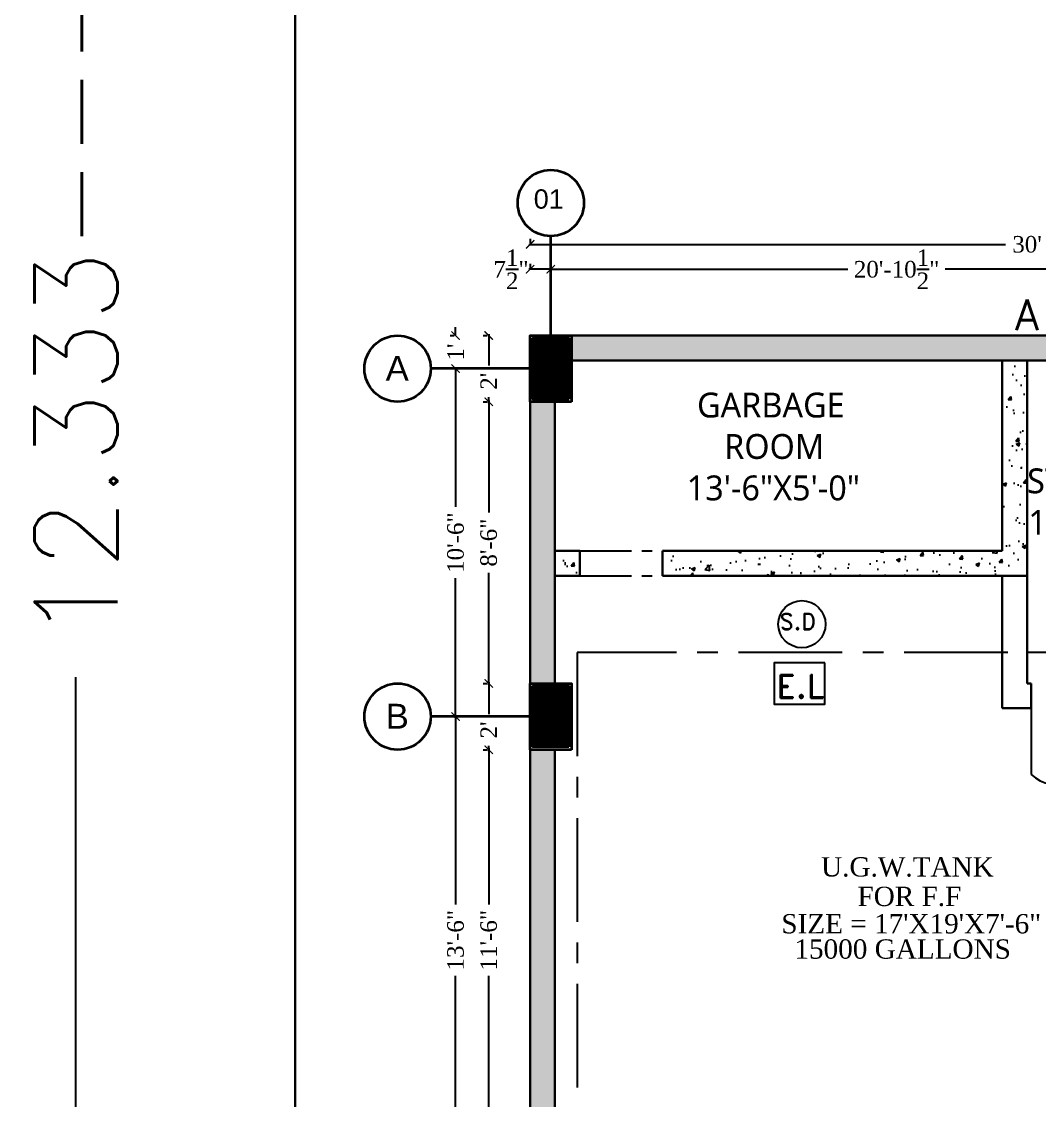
# Model space of a CAD drawing. Header units: inches. Extents: x 137014 to 144844, y -150241 to -148176.
# Drawn here: x 137014.4 to 137383.1, y -149700.1 to -149309.4 of the extents above; entities that cross this region are included whole.
import ezdxf

# ---------------------------------------------------------------- set-up
doc = ezdxf.new("R2010")
doc.units = ezdxf.units.IN
doc.header["$LTSCALE"] = 15
doc.header["$MEASUREMENT"] = 0
doc.header["$PDMODE"] = 2
for name, pattern in [('ACAD_ISO04W100', [30, 24, -3, 0, -3]), ('CENTER', [2, 1.25, -0.25, 0.25, -0.25]), ('DASHEDX2', [1.5, 1, -0.5])]:
    doc.linetypes.add(name, pattern=pattern)
doc.layers.get('0').update_dxf_attribs({"linetype": 'CONTINUOUS'})
doc.layers.get('Defpoints').update_dxf_attribs({"linetype": 'CONTINUOUS'})
for name, color, linetype in [('center line', 7, 'ACAD_ISO04W100'), ('COLUMN', 4, 'CONTINUOUS'), ('Column Hatch', 32, 'CONTINUOUS'), ('dooted', 7, 'DASHEDX2'), ('HACH', 8, 'CONTINUOUS'), ('HATCH', 252, 'CONTINUOUS'), ('TEXT', 2, 'CONTINUOUS'), ('WINDOW', 140, 'CONTINUOUS')]:
    doc.layers.add(name, color=color, linetype=linetype)
doc.layers.add('tex2', color=2, linetype='CONTINUOUS', lineweight=0)
doc.layers.add('WALL', color=1, linetype='CONTINUOUS', lineweight=30)
doc.styles.add('arial', font='times.ttf')
doc.styles.add('ROMANS', font='romans.shx')
doc.styles.get("Standard").update_dxf_attribs({"font": 'romand.shx', "height": 8})
doc.styles.add('times', font='times.ttf', dxfattribs={"height": 6})
doc.dimstyles.new('AHSAN', dxfattribs={"dimtxt": 8, "dimasz": 2, "dimexe": 0, "dimexo": 0, "dimgap": 0, "dimtad": 0, "dimdec": 4, "dimzin": 0, "dimdsep": 46, "dimlunit": 4, "dimtxsty": 'ROMANS', "dimblk1": 'OBLIQUE', "dimblk2": 'OBLIQUE', "dimsah": 1, "dimcen": 0, "dimdle": 2, "dimclrd": 256, "dimclre": 256, "dimclrt": 5, "dimadec": 0, "dimazin": 0, "dimtfac": 1, "dimtdec": 4, "dimtofl": 0, "dimtmove": 1, "dimatfit": 3, "dimldrblk": 'OBLIQUE', "dimfxl": 12, "dimfxlon": 1, "dimtolj": 1, "dimtzin": 0, "dimarcsym": 0})
doc.dimstyles.new('NAUMAN', dxfattribs={"dimtxt": 7, "dimasz": 3, "dimexe": 0.5, "dimexo": 2, "dimgap": 3, "dimtad": 0, "dimdec": 1, "dimzin": 0, "dimdsep": 46, "dimlunit": 4, "dimtxsty": 'times', "dimblk1": 'ARCHTICK', "dimblk2": 'ARCHTICK', "dimsah": 1, "dimcen": 0, "dimdle": 0.5, "dimclrd": 256, "dimclre": 256, "dimclrt": 2, "dimadec": 0, "dimazin": 0, "dimtfac": 1, "dimtdec": 1, "dimtix": 1, "dimtofl": 0, "dimtmove": 1, "dimatfit": 3, "dimldrblk": 'ARCHTICK', "dimfxl": 4, "dimtolj": 1, "dimtzin": 0, "dimarcsym": 0})
pattern_1 = [(50, (0, 0), (14.34520365, -1.2550427), [1.5, -16.5]), (355, (0, 0), (-2.7750267, 15.0438427), [1.2, -13.2]), (100.4514445, (1.195, -0.105), (11.5701769, 13.7887998), [1.2748038, -14.0228422]), (46.1842, (0, 4), (21.3448266, -3.3103856), [2.25, -24.75]), (96.635635, (1.779, 3.724), (18.693239, 19.482372), [1.9122068, -21.0342752]), (351.184164, (0, 4), (18.693239, 19.482372), [1.8, -19.8]), (21, (2, 3), (11.93814104, -8.0523778), [1.5, -16.5]), (326, (2, 3), (4.8663066, 14.5030009), [1.2, -13.2]), (71.451445, (2.995, 2.329), (16.8044475, 6.4506231), [1.2748038, -14.0228422]), (37.5, (0, 0), (0.2431971, 6.65787708), [0, -13.04, 0, -13.4, 0, -13.25]), (7.5, (0, 0), (5.26139075, 7.88823424), [0, -7.64, 0, -12.74, 0, -5.05]), (327.5, (-4.46, 0), (10.67644872, -0.45109743), [0, -5, 0, -15.6, 0, -20.7]), (317.5, (-6.46, 0), (11.6637234, 2.00209965), [0, -6.5, 0, -10.36, 0, -14.7])]

# ---------------------------------------------------------------- blocks, each defined once
blk = doc.blocks.new('VFGBDFDGH')
at = {"layer": 'center line', "linetype": 'CENTER', "ltscale": 2}
for p, q in [((137416.66, -149537.91), (137200.66, -149537.91)), ((137200.66, -149537.91), (137200.66, -149783.91)), ((137416.66, -149783.91), (137416.66, -149537.91)), ((137200.66, -149783.91), (137416.66, -149783.91))]:
    blk.add_line(p, q, dxfattribs=at)
at = {"layer": 'tex2', "ltscale": 3, "char_height": 7, "width": 183.226, "attachment_point": 5, "style": 'times'}
for s, insert in [('\\A1;U.G.W.TANK', (137320.31, -149615.61)), ('\\A1;FOR F.F', (137321.03, -149626.29)), ('\\A1;SIZE = 17\'X19\'X7\'-6"', (137321.7, -149636.17)), ('\\A1;15000 GALLONS', (137318.58, -149645.33))]:
    blk.add_mtext(s, dxfattribs=dict(at, insert=insert))
blk = doc.blocks.new('_ARCHTICK')
at = {"color": 0, "linetype": 'ByBlock', "const_width": 0.15}
blk.add_lwpolyline([(-0.5, -0.5), (0.5, 0.5)], dxfattribs=at)
blk = doc.blocks.new('*D270')
at = {"layer": 'Defpoints', "color": 0, "ltscale": 5, "transparency": 16777216}
for p in [(137206.14, -149399.09), (137456.64, -149399.09), (137456.64, -149399.09)]:
    blk.add_point(p, dxfattribs=at)
at = {"layer": 'HATCH', "lineweight": -2, "ltscale": 5, "transparency": 16777216}
for p, q in [((137205.64, -149399.09), (137313.75, -149399.09)), ((137206.14, -149397.09), (137206.14, -149398.59)), ((137457.14, -149399.09), (137349.04, -149399.09)), ((137456.64, -149397.09), (137456.64, -149398.59))]:
    blk.add_line(p, q, dxfattribs=at)
at = {"layer": 'HATCH', "lineweight": -2, "ltscale": 5, "transparency": 16777216, "xscale": 3, "yscale": 3, "zscale": 3, "rotation": 180}
blk.add_blockref('_ARCHTICK', (137206.14, -149399.09), dxfattribs=at)
at = {"layer": 'HATCH', "lineweight": -2, "ltscale": 5, "transparency": 16777216, "xscale": 3, "yscale": 3, "zscale": 3}
blk.add_blockref('_ARCHTICK', (137456.64, -149399.09), dxfattribs=at)
at = {"layer": 'HATCH', "color": 2, "ltscale": 5, "transparency": 16777216, "insert": (137331.39, -149399.09), "char_height": 6, "attachment_point": 5, "style": 'times'}
blk.add_mtext('\\A1;20\'-10{\\H1.000000x;\\S1/2;}"', dxfattribs=at)
blk = doc.blocks.new('*D273')
at = {"layer": 'Defpoints', "color": 0, "ltscale": 5, "transparency": 16777216}
for p in [(137198.64, -149399.09), (137198.64, -149399.09), (137206.14, -149399.09)]:
    blk.add_point(p, dxfattribs=at)
at = {"layer": 'HATCH', "lineweight": -2, "ltscale": 5, "transparency": 16777216}
for p, q in [((137206.64, -149399.09), (137198.14, -149399.09)), ((137198.64, -149397.09), (137198.64, -149398.59)), ((137206.14, -149397.09), (137206.14, -149398.59))]:
    blk.add_line(p, q, dxfattribs=at)
at = {"layer": 'HATCH', "lineweight": -2, "ltscale": 5, "transparency": 16777216, "xscale": 3, "yscale": 3, "zscale": 3, "rotation": 180}
blk.add_blockref('_ARCHTICK', (137198.64, -149399.09), dxfattribs=at)
at = {"layer": 'HATCH', "lineweight": -2, "ltscale": 5, "transparency": 16777216, "xscale": 3, "yscale": 3, "zscale": 3}
blk.add_blockref('_ARCHTICK', (137206.14, -149399.09), dxfattribs=at)
at = {"layer": 'HATCH', "color": 2, "ltscale": 5, "transparency": 16777216, "insert": (137191.73, -149399.09), "char_height": 6, "attachment_point": 5, "style": 'times'}
blk.add_mtext('\\A1;7{\\H1.000000x;\\S1/2;}"', dxfattribs=at)
blk = doc.blocks.new('*D274')
at = {"layer": 'Defpoints', "color": 0, "ltscale": 5, "transparency": 16777216}
for p in [(137198.64, -149390.09), (137558.64, -149390.09), (137558.64, -149390.09)]:
    blk.add_point(p, dxfattribs=at)
at = {"layer": 'HATCH', "lineweight": -2, "ltscale": 5, "transparency": 16777216}
for p, q in [((137198.64, -149388.09), (137198.64, -149389.59)), ((137558.64, -149388.09), (137558.64, -149389.59)), ((137198.14, -149390.09), (137370.78, -149390.09)), ((137559.14, -149390.09), (137386.5, -149390.09))]:
    blk.add_line(p, q, dxfattribs=at)
at = {"layer": 'HATCH', "lineweight": -2, "ltscale": 5, "transparency": 16777216, "xscale": 3, "yscale": 3, "zscale": 3, "rotation": 180}
blk.add_blockref('_ARCHTICK', (137198.64, -149390.09), dxfattribs=at)
at = {"layer": 'HATCH', "lineweight": -2, "ltscale": 5, "transparency": 16777216, "xscale": 3, "yscale": 3, "zscale": 3}
blk.add_blockref('_ARCHTICK', (137558.64, -149390.09), dxfattribs=at)
at = {"layer": 'HATCH', "color": 2, "ltscale": 5, "transparency": 16777216, "insert": (137378.64, -149390.09), "char_height": 6, "attachment_point": 5, "style": 'times'}
blk.add_mtext("\\A1;30'", dxfattribs=at)
blk = doc.blocks.new('*D275')
at = {"layer": 'Defpoints', "color": 0, "ltscale": 5, "transparency": 16777216}
for p in [(137171.64, -149423.09), (137171.64, -149423.09), (137171.64, -149435.09)]:
    blk.add_point(p, dxfattribs=at)
at = {"layer": 'HATCH', "lineweight": -2, "ltscale": 5, "transparency": 16777216}
for p, q in [((137169.64, -149423.09), (137171.14, -149423.09)), ((137171.64, -149423.09), (137171.64, -149420.09)), ((137169.64, -149435.09), (137171.14, -149435.09)), ((137171.64, -149435.09), (137171.64, -149438.09))]:
    blk.add_line(p, q, dxfattribs=at)
at = {"layer": 'HATCH', "lineweight": -2, "ltscale": 5, "transparency": 16777216, "xscale": 3, "yscale": 3, "zscale": 3}
for p, rotation in [((137171.64, -149423.09), 270), ((137171.64, -149435.09), 90)]:
    blk.add_blockref('_ARCHTICK', p, dxfattribs=dict(at, rotation=rotation))
at = {"layer": 'HATCH', "color": 2, "ltscale": 5, "transparency": 16777216, "insert": (137171.64, -149429.09), "char_height": 6, "attachment_point": 5, "rotation": 90, "style": 'times'}
blk.add_mtext("\\A1;1'", dxfattribs=at)
blk = doc.blocks.new('*D276')
at = {"layer": 'Defpoints', "color": 0, "ltscale": 5, "transparency": 16777216}
for p in [(137171.64, -149435.09), (137171.64, -149561.09), (137171.64, -149561.09)]:
    blk.add_point(p, dxfattribs=at)
at = {"layer": 'HATCH', "lineweight": -2, "ltscale": 5, "transparency": 16777216}
for p, q in [((137169.64, -149435.09), (137171.14, -149435.09)), ((137171.64, -149434.59), (137171.64, -149485.18)), ((137171.64, -149561.59), (137171.64, -149511)), ((137169.64, -149561.09), (137171.14, -149561.09))]:
    blk.add_line(p, q, dxfattribs=at)
at = {"layer": 'HATCH', "lineweight": -2, "ltscale": 5, "transparency": 16777216, "xscale": 3, "yscale": 3, "zscale": 3}
for p, rotation in [((137171.64, -149435.09), 90), ((137171.64, -149561.09), 270)]:
    blk.add_blockref('_ARCHTICK', p, dxfattribs=dict(at, rotation=rotation))
at = {"layer": 'HATCH', "color": 2, "ltscale": 5, "transparency": 16777216, "insert": (137171.64, -149498.09), "char_height": 6, "attachment_point": 5, "rotation": 90, "style": 'times'}
blk.add_mtext('\\A1;10\'-6"', dxfattribs=at)
blk = doc.blocks.new('*D277')
at = {"layer": 'Defpoints', "color": 0, "ltscale": 5, "transparency": 16777216}
for p in [(137171.64, -149561.09), (137171.64, -149723.09), (137171.64, -149723.09)]:
    blk.add_point(p, dxfattribs=at)
at = {"layer": 'HATCH', "lineweight": -2, "ltscale": 5, "transparency": 16777216}
for p, q in [((137169.64, -149561.09), (137171.14, -149561.09)), ((137171.64, -149560.59), (137171.64, -149629.18)), ((137171.64, -149723.59), (137171.64, -149655)), ((137169.64, -149723.09), (137171.14, -149723.09))]:
    blk.add_line(p, q, dxfattribs=at)
at = {"layer": 'HATCH', "lineweight": -2, "ltscale": 5, "transparency": 16777216, "xscale": 3, "yscale": 3, "zscale": 3}
for p, rotation in [((137171.64, -149561.09), 90), ((137171.64, -149723.09), 270)]:
    blk.add_blockref('_ARCHTICK', p, dxfattribs=dict(at, rotation=rotation))
at = {"layer": 'HATCH', "color": 2, "ltscale": 5, "transparency": 16777216, "insert": (137171.64, -149642.09), "char_height": 6, "attachment_point": 5, "rotation": 90, "style": 'times'}
blk.add_mtext('\\A1;13\'-6"', dxfattribs=at)
blk = doc.blocks.new('*D282')
at = {"layer": 'Defpoints', "color": 0, "ltscale": 5, "transparency": 16777216}
for p in [(137183.64, -149423.09), (137183.64, -149447.09), (137183.64, -149447.09)]:
    blk.add_point(p, dxfattribs=at)
at = {"layer": 'HATCH', "lineweight": -2, "ltscale": 5, "transparency": 16777216}
for p, q in [((137181.64, -149423.09), (137183.14, -149423.09)), ((137183.64, -149422.59), (137183.64, -149433.92)), ((137183.64, -149447.59), (137183.64, -149445.38)), ((137181.64, -149447.09), (137183.14, -149447.09))]:
    blk.add_line(p, q, dxfattribs=at)
at = {"layer": 'HATCH', "lineweight": -2, "ltscale": 5, "transparency": 16777216, "xscale": 3, "yscale": 3, "zscale": 3}
for p, rotation in [((137183.64, -149423.09), 90), ((137183.64, -149447.09), 270)]:
    blk.add_blockref('_ARCHTICK', p, dxfattribs=dict(at, rotation=rotation))
at = {"layer": 'HATCH', "color": 2, "ltscale": 5, "transparency": 16777216, "insert": (137183.64, -149439.65), "char_height": 6, "attachment_point": 5, "rotation": 90, "style": 'times'}
blk.add_mtext("\\A1;2'", dxfattribs=at)
blk = doc.blocks.new('*D283')
at = {"layer": 'Defpoints', "color": 0, "ltscale": 5, "transparency": 16777216}
for p in [(137183.64, -149447.09), (137183.64, -149549.09), (137183.64, -149549.09)]:
    blk.add_point(p, dxfattribs=at)
at = {"layer": 'HATCH', "lineweight": -2, "ltscale": 5, "transparency": 16777216}
for p, q in [((137183.64, -149446.59), (137183.64, -149487.14)), ((137181.64, -149447.09), (137183.14, -149447.09)), ((137183.64, -149549.59), (137183.64, -149509.04)), ((137181.64, -149549.09), (137183.14, -149549.09))]:
    blk.add_line(p, q, dxfattribs=at)
at = {"layer": 'HATCH', "lineweight": -2, "ltscale": 5, "transparency": 16777216, "xscale": 3, "yscale": 3, "zscale": 3}
for p, rotation in [((137183.64, -149447.09), 90), ((137183.64, -149549.09), 270)]:
    blk.add_blockref('_ARCHTICK', p, dxfattribs=dict(at, rotation=rotation))
at = {"layer": 'HATCH', "color": 2, "ltscale": 5, "transparency": 16777216, "insert": (137183.64, -149498.09), "char_height": 6, "attachment_point": 5, "rotation": 90, "style": 'times'}
blk.add_mtext('\\A1;8\'-6"', dxfattribs=at)
blk = doc.blocks.new('*D284')
at = {"layer": 'Defpoints', "color": 0, "ltscale": 5, "transparency": 16777216}
for p in [(137183.64, -149549.09), (137183.64, -149573.09), (137183.64, -149573.09)]:
    blk.add_point(p, dxfattribs=at)
at = {"layer": 'HATCH', "lineweight": -2, "ltscale": 5, "transparency": 16777216}
for p, q in [((137183.64, -149548.59), (137183.64, -149560.23)), ((137181.64, -149549.09), (137183.14, -149549.09)), ((137183.64, -149573.59), (137183.64, -149571.69)), ((137181.64, -149573.09), (137183.14, -149573.09))]:
    blk.add_line(p, q, dxfattribs=at)
at = {"layer": 'HATCH', "lineweight": -2, "ltscale": 5, "transparency": 16777216, "xscale": 3, "yscale": 3, "zscale": 3}
for p, rotation in [((137183.64, -149549.09), 90), ((137183.64, -149573.09), 270)]:
    blk.add_blockref('_ARCHTICK', p, dxfattribs=dict(at, rotation=rotation))
at = {"layer": 'HATCH', "color": 2, "ltscale": 5, "transparency": 16777216, "insert": (137183.64, -149565.96), "char_height": 6, "attachment_point": 5, "rotation": 90, "style": 'times'}
blk.add_mtext("\\A1;2'", dxfattribs=at)
blk = doc.blocks.new('*D285')
at = {"layer": 'Defpoints', "color": 0, "ltscale": 5, "transparency": 16777216}
for p in [(137183.64, -149573.09), (137183.64, -149711.09), (137183.64, -149711.09)]:
    blk.add_point(p, dxfattribs=at)
at = {"layer": 'HATCH', "lineweight": -2, "ltscale": 5, "transparency": 16777216}
for p, q in [((137181.64, -149573.09), (137183.14, -149573.09)), ((137183.64, -149572.59), (137183.64, -149629.18)), ((137183.64, -149711.59), (137183.64, -149655)), ((137181.64, -149711.09), (137183.14, -149711.09))]:
    blk.add_line(p, q, dxfattribs=at)
at = {"layer": 'HATCH', "lineweight": -2, "ltscale": 5, "transparency": 16777216, "xscale": 3, "yscale": 3, "zscale": 3}
for p, rotation in [((137183.64, -149573.09), 90), ((137183.64, -149711.09), 270)]:
    blk.add_blockref('_ARCHTICK', p, dxfattribs=dict(at, rotation=rotation))
at = {"layer": 'HATCH', "color": 2, "ltscale": 5, "transparency": 16777216, "insert": (137183.64, -149642.09), "char_height": 6, "attachment_point": 5, "rotation": 90, "style": 'times'}
blk.add_mtext('\\A1;11\'-6"', dxfattribs=at)
blk = doc.blocks.new('_OBLIQUE')
at = {"color": 0, "linetype": 'ByBlock'}
blk.add_line((-0.5, -0.5), (0.5, 0.5), dxfattribs=at)
blk = doc.blocks.new('*D1335')
at = {"layer": 'Defpoints', "color": 0, "ltscale": 5, "transparency": 16777216}
for p in [(137113.51, -148463.09), (137034.12, -150239.09), (137113.51, -150239.09)]:
    blk.add_point(p, dxfattribs=at)
at = {"layer": 'HACH', "lineweight": -2, "ltscale": 5, "transparency": 16777216}
for p, q in [((137034.12, -148461.09), (137034.12, -149155.37)), ((137046.12, -148463.09), (137034.12, -148463.09)), ((137034.12, -150241.09), (137034.12, -149546.8)), ((137046.12, -150239.09), (137034.12, -150239.09))]:
    blk.add_line(p, q, dxfattribs=at)
at = {"layer": 'HACH', "lineweight": -2, "ltscale": 5, "transparency": 16777216, "xscale": 2, "yscale": 2, "zscale": 2}
for p, rotation in [((137034.12, -148463.09), 90), ((137034.12, -150239.09), 270)]:
    blk.add_blockref('_OBLIQUE', p, dxfattribs=dict(at, rotation=rotation))
at = {"layer": 'HACH', "color": 5, "ltscale": 5, "transparency": 16777216, "insert": (137034.12, -149351.09), "char_height": 30, "attachment_point": 5, "rotation": 90, "style": 'ROMANS'}
blk.add_mtext("\\A1;12.333----148'", dxfattribs=at)

msp = doc.modelspace()

# ---------------------------------------------------------------- hatches: boundary and pattern name
at = {"layer": 'Column Hatch', "lineweight": 35}
h = msp.add_hatch(dxfattribs=at)
h.set_pattern_fill('ANSI37', color=256, scale=0.25)
h.set_pattern_definition([(45, (137546.64386, -149423.0881), (-0.561266, 0.561266), []), (135, (137546.64386, -149423.0881), (-0.561266, -0.561266), [])])
h.paths.add_polyline_path([(137212.64386, -149446.08812), (137199.64386, -149446.08812), (137199.64386, -149424.08812), (137212.64386, -149424.08812)])
h = msp.add_hatch(dxfattribs=at)
h.set_pattern_fill('ANSI37', color=256, scale=0.25)
h.set_pattern_definition([(45, (137546.64386, -149549.0881), (-0.561266, 0.561266), []), (135, (137546.64386, -149549.0881), (-0.561266, -0.561266), [])])
h.paths.add_polyline_path([(137212.64386, -149572.08812), (137199.64386, -149572.08812), (137199.64386, -149550.08812), (137212.64386, -149550.08812)])
at = {"layer": 'HATCH', "ltscale": 5}
h = msp.add_hatch(dxfattribs=at)
h.set_pattern_fill('AR-CONC', color=256, scale=2, style=0)
h.set_pattern_definition(pattern_1)
h.paths.add_polyline_path([(137549.64386, -149423.08812), (137468.64386, -149423.08812), (137468.64386, -149432.08812), (137549.64386, -149432.08812)])
h.paths.add_polyline_path([(137444.64386, -149423.08812), (137395.85084, -149423.08812), (137395.85084, -149432.08812), (137444.64386, -149432.08812)])
h.paths.add_polyline_path([(137395.85084, -149423.08812), (137213.64386, -149423.08812), (137213.64386, -149432.08812), (137395.85084, -149432.08812)])
h.paths.add_polyline_path([(137207.64386, -149447.08812), (137198.64386, -149447.08812), (137198.64386, -149549.08812), (137207.64386, -149549.08812)])
h.paths.add_polyline_path([(137207.64386, -149573.08812), (137198.64386, -149573.08812), (137198.64386, -149711.08812), (137207.64386, -149711.08812)])
h.paths.add_polyline_path([(137558.64386, -149447.08812), (137549.64386, -149447.08812), (137549.64386, -149549.08812), (137558.64386, -149549.08812)])
h.paths.add_polyline_path([(137558.64386, -149573.08812), (137549.64386, -149573.08812), (137549.64386, -149666.08812), (137549.64386, -149711.08812), (137558.64386, -149711.08812), (137558.64386, -149666.08812)])
h.paths.add_polyline_path([(137207.64386, -149735.08812), (137198.64386, -149735.08812), (137198.64386, -149823.08812), (137207.64386, -149823.08812)])
h.paths.add_polyline_path([(137207.64386, -149847.08812), (137198.64386, -149847.08812), (137198.64386, -149999.08812), (137207.64386, -149999.08812)])
h.paths.add_polyline_path([(137207.64386, -150029.08812), (137207.64386, -150023.08812), (137198.64386, -150023.08812), (137198.64386, -150125.08812), (137207.64386, -150125.08812)])
h.paths.add_polyline_path([(137395.85084, -150134.08812), (137228.64386, -150134.08812), (137228.64386, -150143.08812), (137395.85084, -150143.08812)])
h.paths.add_polyline_path([(137528.64386, -150134.08812), (137395.85084, -150134.08812), (137395.85084, -150143.08812), (137528.64386, -150143.08812)])
h.paths.add_polyline_path([(137558.64386, -150023.08812), (137549.64386, -150023.08812), (137549.64386, -150125.08812), (137558.64386, -150125.08812)])
h.paths.add_polyline_path([(137558.64386, -149847.08812), (137549.64386, -149847.08812), (137549.64386, -149999.08812), (137558.64386, -149999.08812)])
h.paths.add_polyline_path([(137558.64386, -149789.08812), (137549.64386, -149789.08812), (137549.64386, -149823.08812), (137558.64386, -149823.08812)])
h = msp.add_hatch(dxfattribs=at)
h.set_pattern_fill('AR-CONC', color=256, scale=2, style=0)
h.set_pattern_definition(pattern_1)
h.paths.add_polyline_path([(137378.64386, -149432.08812), (137369.64386, -149432.08812), (137369.64386, -149501.08812), (137246.64386, -149501.08812), (137246.64386, -149510.08812), (137378.64386, -149510.08812)])
h.paths.add_polyline_path([(137216.64386, -149501.08812), (137207.64386, -149501.08812), (137207.64386, -149510.08812), (137216.64386, -149510.08812)])

# ---------------------------------------------------------------- linework, layer by layer
at = {"ltscale": 0.22}
msp.add_lwpolyline([(137305.44693, -149541.59553), (137287.08767, -149541.59553), (137287.08767, -149556.59471), (137305.44693, -149556.59471)], close=True, dxfattribs=at)
msp.add_circle((137297.07955, -149527.64541), 8.55115, dxfattribs=at)
at = {"layer": 'COLUMN', "lineweight": 35}
for p, q in [((137206.14386, -149423.08812), (137206.14386, -149387.08812)), ((137198.64386, -149435.08812), (137162.64386, -149435.08812)), ((137198.64386, -149561.08812), (137162.64386, -149561.08812))]:
    msp.add_line(p, q, dxfattribs=at)
for points in [[(137213.64386, -149447.08812), (137198.64386, -149447.08812), (137198.64386, -149423.08812), (137213.64386, -149423.08812)], [(137213.64386, -149573.08812), (137198.64386, -149573.08812), (137198.64386, -149549.08812), (137213.64386, -149549.08812)]]:
    msp.add_lwpolyline(points, close=True, dxfattribs=at)
for centre in [(137206.14386, -149375.08812), (137150.64386, -149435.08812), (137150.64386, -149561.08812)]:
    msp.add_circle(centre, 12, dxfattribs=at)
at = {"layer": 'Column Hatch', "lineweight": 35}
for points in [[(137212.64386, -149446.08812), (137199.64386, -149446.08812), (137199.64386, -149424.08812), (137212.64386, -149424.08812)], [(137212.64386, -149572.08812), (137199.64386, -149572.08812), (137199.64386, -149550.08812), (137212.64386, -149550.08812)]]:
    msp.add_lwpolyline(points, close=True, dxfattribs=at)
at = {"layer": 'dooted', "linetype": 'CENTER'}
for p, q in [((137216.64386, -149501.08812), (137246.64386, -149501.08812)), ((137216.64386, -149510.08812), (137246.64386, -149510.08812))]:
    msp.add_line(p, q, dxfattribs=at)
at = {"layer": 'WALL', "ltscale": 3}
msp.add_line((137113.51063, -148463.08812), (137113.51063, -150239.08812), dxfattribs=at)
at = {"layer": 'WALL'}
for p, q in [((137444.64386, -149423.08812), (137213.64386, -149423.08812)), ((137444.64386, -149432.08812), (137213.64386, -149432.08812)), ((137369.64386, -149501.08812), (137369.64386, -149432.08812)), ((137378.64386, -149549.08812), (137378.64386, -149432.08812)), ((137198.64386, -149447.08812), (137198.64386, -149549.08812)), ((137207.64386, -149447.08812), (137207.64386, -149549.08812)), ((137216.64386, -149501.08812), (137207.64386, -149501.08812)), ((137216.64386, -149501.08812), (137216.64386, -149510.08812)), ((137369.64386, -149501.08812), (137246.64386, -149501.08812)), ((137246.64386, -149501.08812), (137246.64386, -149510.08812)), ((137216.64386, -149510.08812), (137207.64386, -149510.08812)), ((137378.64386, -149510.08812), (137246.64386, -149510.08812)), ((137369.64386, -149558.08812), (137369.64386, -149510.08812)), ((137378.64386, -149549.08812), (137380.14386, -149549.08812)), ((137380.14386, -149549.08812), (137380.14386, -149558.08812)), ((137380.14386, -149558.08812), (137369.64386, -149558.08812)), ((137198.64386, -149711.08812), (137198.64386, -149573.08812)), ((137207.64386, -149573.08812), (137207.64386, -149711.08812))]:
    msp.add_line(p, q, dxfattribs=at)
at = {"layer": 'WINDOW'}
msp.add_line((137380.14386, -149558.08812), (137380.14386, -149582.08812), dxfattribs=at)
msp.add_arc((137389.84422, -149571.45576), 14.3925, 227.6244248, 353.4876656, dxfattribs=at)

# ---------------------------------------------------------------- block references
at = {"layer": 'HACH'}
msp.add_blockref('VFGBDFDGH', (15, 0), dxfattribs=at)

# ---------------------------------------------------------------- texts
at = {"ltscale": 0.22, "attachment_point": 3}
for s, insert, char_height, width in [('S.D', (137302.2252, -149523.73583), 5.915259, 5.6025929), ('E.L', (137305.08988, -149545.93089), 8.517973, 26.2972052)]:
    msp.add_mtext(s, dxfattribs=dict(at, insert=insert, char_height=char_height, width=width))
at = {"layer": 'tex2', "attachment_point": 5, "style": 'arial'}
for s, insert, char_height in [('{\\fArial|b0|i0|c0|p34;01}', (137205.3832, -149373.69925), 7), ('{\\fArial|b0|i0|c0|p34;A}', (137150.50911, -149434.96339), 9), ('{\\fArial|b0|i0|c0|p34;B}', (137150.50911, -149560.96339), 9)]:
    msp.add_mtext(s, dxfattribs=dict(at, insert=insert, char_height=char_height))
at = {"layer": 'TEXT', "style": 'ROMANS'}
msp.add_text('A', height=11.088, dxfattribs=at).set_placement((137374.34773, -149421.16805))
at = {"layer": 'TEXT', "char_height": 9}
for s, insert, width, attachment_point in [('\\pi17.10513;{\\fTrebuchet MS|b0|i0|c0|p34;GARBAGE\\P\\pi26.94453;ROOM\\P\\pi13.35665;13\'-6"X5\'-0"}', (137241.98887, -149443.77336), 85.61633, 1), ('\\pi34.5204;{\\fTrebuchet MS|b0|i0|c0|p34;STAIR HALL\\P\\pi34.1496;14\'-3"X9\'-9"}', (137441.88392, -149471.22242), 131.322457, 3)]:
    msp.add_mtext(s, dxfattribs=dict(at, insert=insert, width=width, attachment_point=attachment_point))

# ---------------------------------------------------------------- dimensions: what is measured, and where the dimension line sits
at = {"layer": 'HACH', "ltscale": 5}
dim = msp.add_aligned_dim(p1=(137113.51063, -148463.08812), p2=(137113.51063, -150239.08812), distance=-79.39314, text='12.333----<>', dimstyle='AHSAN', override={"dimtxt": 30}, dxfattribs=at)
dim.commit()
dim.dimension.update_dxf_attribs({"geometry": '*D1335', "text_midpoint": (137034.11748, -149351.08812)})
at = {"layer": 'HATCH', "ltscale": 5}
dim = msp.add_linear_dim(base=(137558.64386, -149390.08812), p1=(137198.64386, -149390.08812), p2=(137558.64386, -149390.08812), dimstyle='NAUMAN', dxfattribs=at)
dim.commit()
dim.dimension.update_dxf_attribs({"geometry": '*D274', "text_midpoint": (137378.64386, -149390.08812)})
for base, p1, p2, angle, picture, middle, dimtype in [((137198.64386, -149399.08812), (137206.14386, -149399.08812), (137198.64386, -149399.08812), 180, '*D273', (137191.7271, -149399.08812), 161), ((137183.64386, -149447.08812), (137183.64386, -149423.08812), (137183.64386, -149447.08812), 90, '*D282', (137183.64386, -149439.64914), 160), ((137183.64386, -149573.08812), (137183.64386, -149549.08812), (137183.64386, -149573.08812), 90, '*D284', (137183.64386, -149565.95992), 160)]:
    dim = msp.add_linear_dim(base=base, p1=p1, p2=p2, angle=angle, dimstyle='NAUMAN', dxfattribs=at)
    dim.commit()
    dim.dimension.update_dxf_attribs({"geometry": picture, "text_midpoint": middle, "dimtype": dimtype})
dim = msp.add_aligned_dim(p1=(137206.14386, -149399.08812), p2=(137456.64386, -149399.08812), distance=0, dimstyle='NAUMAN', dxfattribs=at)
dim.commit()
dim.dimension.update_dxf_attribs({"geometry": '*D270', "text_midpoint": (137331.39386, -149399.08812)})
for base, p1, p2, picture, middle in [((137171.64386, -149423.08812), (137171.64386, -149435.08812), (137171.64386, -149423.08812), '*D275', (137171.64386, -149429.08812)), ((137171.64386, -149561.08812), (137171.64386, -149435.08812), (137171.64386, -149561.08812), '*D276', (137171.64386, -149498.08812)), ((137183.64386, -149549.08812), (137183.64386, -149447.08812), (137183.64386, -149549.08812), '*D283', (137183.64386, -149498.08812)), ((137171.64386, -149723.08812), (137171.64386, -149561.08812), (137171.64386, -149723.08812), '*D277', (137171.64386, -149642.08812)), ((137183.64386, -149711.08812), (137183.64386, -149573.08812), (137183.64386, -149711.08812), '*D285', (137183.64386, -149642.08812))]:
    dim = msp.add_linear_dim(base=base, p1=p1, p2=p2, angle=90, dimstyle='NAUMAN', dxfattribs=at)
    dim.commit()
    dim.dimension.update_dxf_attribs({"geometry": picture, "text_midpoint": middle})

doc.saveas('drawing.dxf')
